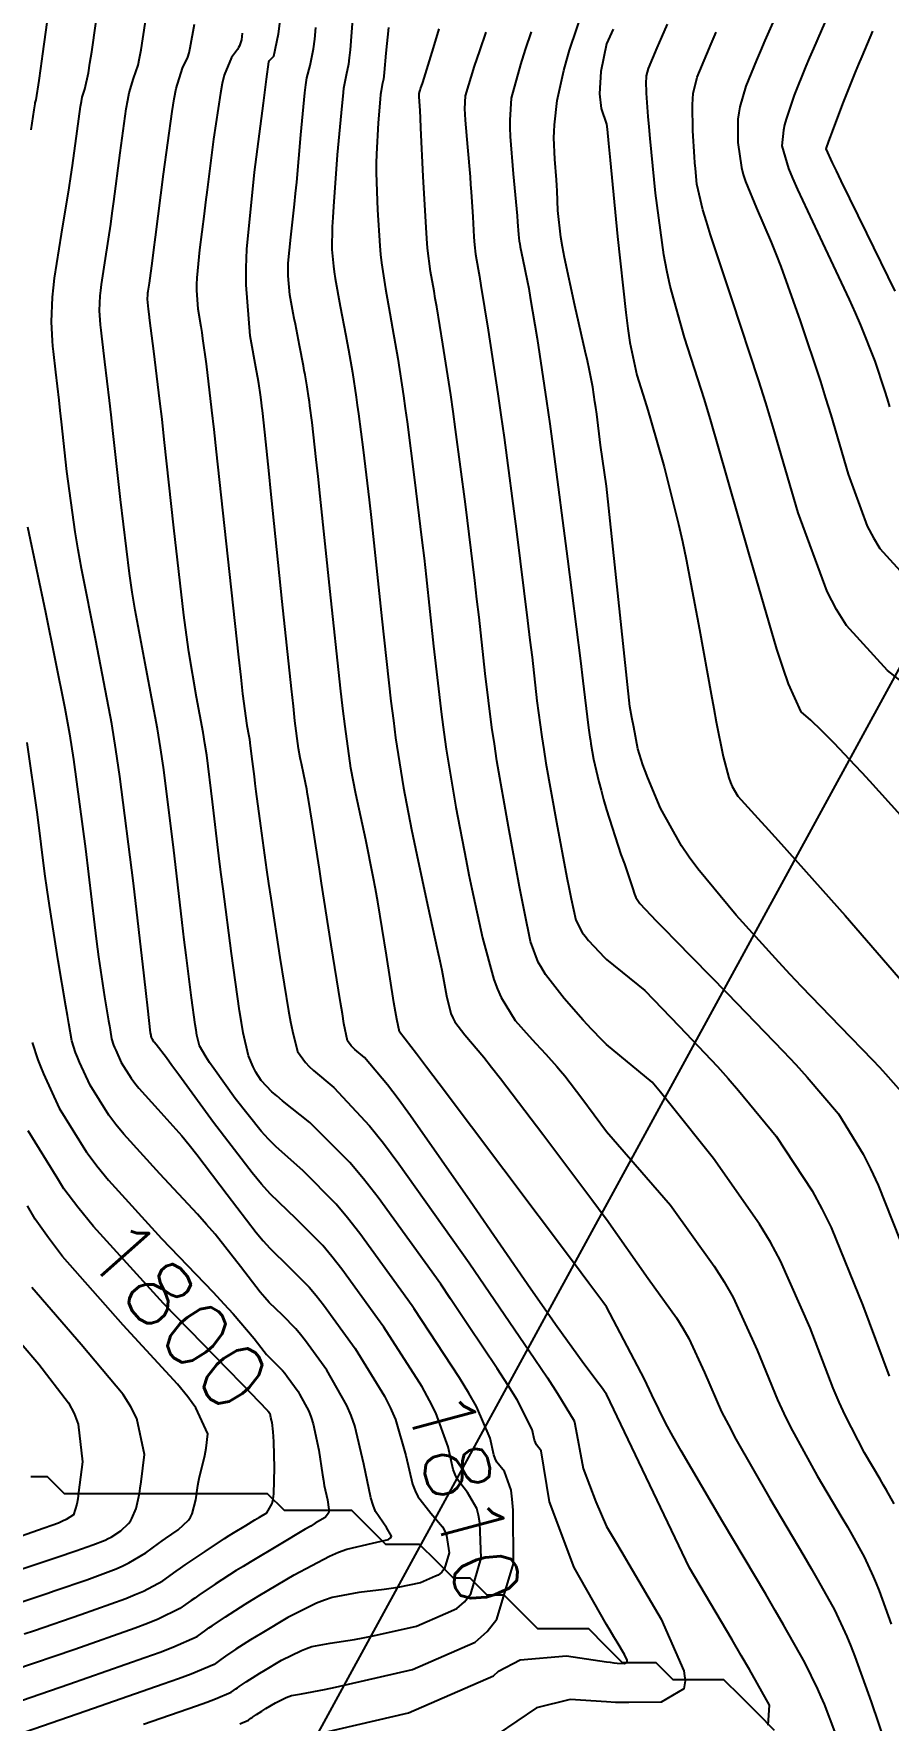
# Model space of a CAD drawing. Header units: metres. Extents: x 837117 to 838479, y 1189012 to 1191015.
# Drawn here: x 837966.1 to 838016.7, y 1189561.9 to 1189661.6 of the extents above; entities that cross this region are included whole.
import ezdxf

# ---------------------------------------------------------------- set-up
doc = ezdxf.new("R2010")
doc.units = ezdxf.units.M
doc.header["$LTSCALE"] = 0.3
for name, color, linetype in [('CORREDORVIA', 70, 'Continuous'), ('COTAS 10', 1, 'Continuous'), ('COTAS INT', 252, 'Continuous'), ('DRENAJE', 5, 'Continuous')]:
    doc.layers.add(name, color=color, linetype=linetype)
doc.styles.get("Standard").update_dxf_attribs({"font": 'simplex.shx'})

msp = doc.modelspace()

# ---------------------------------------------------------------- linework, layer by layer
at = {"layer": 'CORREDORVIA'}
msp.add_lwpolyline([(837910.676, 1191000.965), (838157.033, 1190996.193), (838237.174, 1190821.339), (838237.001, 1190602.875), (838240.031, 1190437.198), (838223.537, 1190366.272), (838212.196, 1190288.92), (838221.396, 1189997.878), (837954.545, 1189509.173), (837751.159, 1189231.384), (837593.191, 1189234.399), (837744.487, 1189686.609), (837750.277, 1189933.973), (837723.624, 1190051.525), (837726.092, 1190134.48), (837885.383, 1190229.429), (837983.184, 1190344.12), (837817.554, 1190502.187), (837798.033, 1190660.17), (837963.574, 1190795.982)], close=True, dxfattribs=at)
at = {"layer": 'COTAS 10'}
for points in [[(837978.324, 1189561.698), (837978.826, 1189561.911), (837978.973, 1189562.018), (837979.023, 1189562.052), (837979.076, 1189562.089), (837979.297, 1189562.237), (837979.618, 1189562.442), (837979.735, 1189562.513), (837979.863, 1189562.591), (837980.425, 1189562.927), (837981.051, 1189563.24), (837981.219, 1189563.304), (837981.385, 1189563.358), (837981.968, 1189563.473), (837983.322, 1189563.723), (837983.974, 1189563.863), (837984.746, 1189564.034), (837988.536, 1189564.905), (837992.233, 1189566.516), (837992.947, 1189567.153), (837993.526, 1189567.873), (837994.498, 1189571.161), (837994.474, 1189574.323), (837994.426, 1189574.964), (837994.359, 1189575.503), (837993.967, 1189576.6), (837993.525, 1189577.166), (837993.427, 1189577.37), (837993.34, 1189577.595), (837993.115, 1189578.576), (837992.314, 1189580.455), (837991.864, 1189581.246), (837991.316, 1189582.153), (837988.628, 1189586.23), (837988.511, 1189586.407), (837985.422, 1189590.684), (837984.695, 1189591.606), (837984.022, 1189592.415), (837982.053, 1189594.391), (837980.46, 1189595.797), (837980.023, 1189596.247), (837979.589, 1189596.723), (837978.04, 1189598.66), (837976.783, 1189600.42), (837976.533, 1189600.784), (837976.325, 1189601.094), (837975.929, 1189601.771), (837975.785, 1189602.405), (837975.736, 1189602.689), (837975.683, 1189603.02), (837975.457, 1189604.607), (837975.143, 1189607.125), (837975.033, 1189608.043), (837974.915, 1189609.056), (837974.406, 1189613.513), (837973.81, 1189618.22), (837973.636, 1189619.391), (837973.459, 1189620.505), (837972.787, 1189624.052), (837972.129, 1189627.516), (837971.96, 1189628.578), (837971.798, 1189629.684), (837971.262, 1189634.052), (837970.818, 1189638.137), (837970.714, 1189639.065), (837970.618, 1189639.906), (837970.339, 1189642.209), (837970.153, 1189643.726), (837970.115, 1189644.071), (837970.083, 1189644.384), (837970.02, 1189645.242), (837970.06, 1189646.104), (837970.093, 1189646.419), (837970.136, 1189646.768), (837970.371, 1189648.303), (837970.688, 1189650.328), (837970.781, 1189650.986), (837970.878, 1189651.686), (837971.249, 1189654.563), (837971.607, 1189657.152), (837971.695, 1189657.67), (837971.778, 1189658.101), (837972.039, 1189658.94), (837972.304, 1189659.745), (837972.39, 1189660.156), (837972.48, 1189660.647), (837972.852, 1189663.099)], [(837985.029, 1189662.983), (837984.836, 1189660.633), (837984.789, 1189660.176), (837984.745, 1189659.802), (837984.61, 1189659.151), (837984.457, 1189658.363), (837984.403, 1189657.903), (837984.343, 1189657.338), (837984.083, 1189654.426), (837983.852, 1189651.382), (837983.812, 1189650.735), (837983.781, 1189650.172), (837983.753, 1189648.847), (837983.853, 1189647.862), (837983.903, 1189647.514), (837983.963, 1189647.134), (837984.26, 1189645.491), (837984.59, 1189643.759), (837984.67, 1189643.324), (837984.746, 1189642.907), (837984.978, 1189641.561), (837985.199, 1189640.118), (837985.266, 1189639.641), (837985.337, 1189639.13), (837985.615, 1189637.002), (837985.966, 1189634.041), (837986.081, 1189633.004), (837986.205, 1189631.872), (837986.719, 1189627.002), (837987.258, 1189622.136), (837987.398, 1189621.007), (837987.534, 1189619.972), (837987.991, 1189617.025), (837988.472, 1189614.548), (837988.623, 1189613.809), (837988.783, 1189613.049), (837989.424, 1189610.112), (837990.015, 1189607.41), (837990.143, 1189606.798), (837990.255, 1189606.243), (837990.531, 1189604.73), (837990.803, 1189603.687), (837990.914, 1189603.429), (837991.039, 1189603.185), (837991.618, 1189602.415), (837992.74, 1189601.101), (837993.207, 1189600.513), (837993.742, 1189599.829), (837996.242, 1189596.549), (837999.141, 1189592.677), (837999.928, 1189591.619), (838000, 1189591.522), (838002.455, 1189588.018), (838004.137, 1189585.684), (838004.518, 1189585.074), (838004.861, 1189584.478), (838005.795, 1189582.455), (838006.809, 1189580.143), (838007.204, 1189579.365), (838007.648, 1189578.527), (838009.662, 1189575.004), (838011.67, 1189571.616), (838012.109, 1189570.864), (838012.498, 1189570.192), (838013.483, 1189568.437), (838014.214, 1189566.854), (838014.442, 1189566.291), (838014.683, 1189565.674), (838015.646, 1189562.996), (838016.526, 1189560.43)], [(838017.415, 1189599.073), (838016.516, 1189600.101), (838016.152, 1189600.492), (838015.738, 1189600.929), (838013.829, 1189602.894), (838011.523, 1189605.284), (838010.86, 1189605.989), (838010.185, 1189606.714), (838007.659, 1189609.489), (838005.395, 1189612.224), (838004.886, 1189612.923), (838004.428, 1189613.598), (838003.198, 1189615.823), (838002.447, 1189617.615), (838002.291, 1189618.016), (838002.157, 1189618.375), (838001.858, 1189619.327), (838001.608, 1189620.605), (838001.504, 1189621.17), (838001.385, 1189621.827), (838000, 1189634.852), (837999.655, 1189637.278), (837999.42, 1189639.1), (837999.368, 1189639.496), (837999.32, 1189639.843), (837999.194, 1189640.704), (837998.974, 1189641.781), (837998.868, 1189642.265), (837998.742, 1189642.829), (837998.121, 1189645.538), (837997.513, 1189648.363), (837997.395, 1189649.001), (837997.298, 1189649.577), (837997.13, 1189651.136), (837997.085, 1189652.301), (837997.066, 1189652.629), (837997.044, 1189652.959), (837996.942, 1189654.17), (837996.89, 1189655.449), (837996.901, 1189655.822), (837996.921, 1189656.202), (837997.084, 1189657.645), (837997.472, 1189659.414), (837997.634, 1189660), (837997.82, 1189660.629), (837998.69, 1189663.247)], [(838013.142, 1189662.805), (838012.236, 1189660.727), (838012.01, 1189660.194), (838011.794, 1189659.678), (838011.106, 1189657.969), (838010.618, 1189656.542), (838010.529, 1189656.204), (838010.46, 1189655.892), (838010.376, 1189654.971), (838010.77, 1189653.631), (838011.002, 1189653.054), (838011.288, 1189652.388), (838012.764, 1189649.238), (838014.348, 1189645.893), (838014.702, 1189645.104), (838015.02, 1189644.375), (838015.86, 1189642.236), (838016.436, 1189640.497), (838016.587, 1189640.021), (838016.734, 1189639.546)], [(837965.561, 1189567.002), (837966.179, 1189567.212), (837968.918, 1189568.145), (837971.571, 1189569.104), (837972.133, 1189569.329), (837972.622, 1189569.538), (837973.765, 1189570.147), (837974.549, 1189570.715), (837974.81, 1189570.897), (837975.091, 1189571.091), (837976.264, 1189571.881), (837977.423, 1189572.641), (837977.695, 1189572.816), (837977.944, 1189572.975), (837978.668, 1189573.421), (837979.215, 1189573.743), (837979.354, 1189573.825), (837979.487, 1189573.903), (837979.925, 1189574.159), (837980.238, 1189574.71), (837980.294, 1189574.975), (837980.336, 1189575.288), (837980.377, 1189576.826), (837980.326, 1189578.365), (837980.311, 1189578.678), (837980.295, 1189578.944), (837980.236, 1189579.497), (837980.183, 1189579.702), (837980.173, 1189579.748), (837980.163, 1189579.789), (837980.142, 1189579.899), (837980.126, 1189579.972), (837980.121, 1189579.991), (837980.114, 1189580.008), (837980.084, 1189580.063), (837980.054, 1189580.106), (837980.046, 1189580.115), (837980.04, 1189580.123), (837980.02, 1189580.142), (837980.001, 1189580.161), (837979.995, 1189580.168), (837979.988, 1189580.176), (837979.96, 1189580.213), (837978.997, 1189581.21), (837978.401, 1189581.823), (837977.662, 1189582.582), (837973.802, 1189586.543), (837969.659, 1189591.098), (837968.742, 1189592.232), (837967.924, 1189593.31), (837967.559, 1189593.901), (837965.799, 1189596.745)]]:
    msp.add_lwpolyline(points, dxfattribs=at)
at = {"layer": 'COTAS INT'}
for points in [[(837966.007, 1189688.544), (837967.918, 1189683.247), (837968.266, 1189682.108), (837968.535, 1189681.112), (837968.851, 1189678.698), (837968.667, 1189677.15), (837968.621, 1189676.699), (837968.576, 1189676.239), (837968.433, 1189674.498), (837968.176, 1189671.94), (837968.061, 1189670.964), (837967.927, 1189669.873), (837967.281, 1189664.967), (837966.654, 1189660.407), (837966.532, 1189659.534), (837966.432, 1189658.829), (837966.255, 1189657.69), (837966.219, 1189657.574), (837966.208, 1189657.515), (837966.196, 1189657.443), (837966.146, 1189657.086), (837965.964, 1189655.919)], [(837972.632, 1189561.668), (837975.755, 1189562.752), (837976.371, 1189562.974), (837976.879, 1189563.162), (837977.814, 1189563.558), (837978.089, 1189563.757), (837978.18, 1189563.821), (837978.279, 1189563.889), (837978.69, 1189564.166), (837979.29, 1189564.547), (837979.506, 1189564.68), (837979.745, 1189564.825), (837980.792, 1189565.449), (837981.957, 1189566.033), (837982.27, 1189566.152), (837982.58, 1189566.254), (837983.665, 1189566.467), (837985.093, 1189566.677), (837985.618, 1189566.776), (837986.2, 1189566.893), (837988.77, 1189567.465), (837990.486, 1189568.213), (837991.145, 1189568.5), (837991.603, 1189568.909), (837991.975, 1189569.371), (837992.599, 1189571.482), (837992.512, 1189573.574), (837992.435, 1189574.024), (837992.336, 1189574.418), (837991.788, 1189575.373), (837991.187, 1189576.143), (837991.054, 1189576.421), (837990.936, 1189576.726), (837990.629, 1189578.062), (837989.917, 1189580.07), (837989.543, 1189580.8), (837989.092, 1189581.605), (837986.826, 1189585.138), (837986.456, 1189585.651), (837984.349, 1189588.568), (837983.765, 1189589.308), (837983.226, 1189589.957), (837981.647, 1189591.541), (837980.115, 1189593.018), (837979.605, 1189593.599), (837979.057, 1189594.254), (837976.772, 1189597.24), (837974.712, 1189600.06), (837974.308, 1189600.61), (837973.975, 1189601.06), (837973.372, 1189601.85), (837973.257, 1189601.977), (837973.231, 1189602.009), (837973.208, 1189602.039), (837973.149, 1189602.135), (837973.115, 1189602.209), (837973.108, 1189602.226), (837973.102, 1189602.24), (837973.09, 1189602.278), (837973.08, 1189602.333), (837973.076, 1189602.359), (837973.071, 1189602.389), (837973.046, 1189602.534), (837972.873, 1189603.997), (837972.775, 1189604.857), (837972.655, 1189605.914), (837972.038, 1189611.379), (837971.235, 1189617.686), (837970.997, 1189619.275), (837970.752, 1189620.796), (837969.812, 1189625.723), (837968.95, 1189629.983), (837968.755, 1189631.084), (837968.579, 1189632.151), (837968.098, 1189635.723), (837967.779, 1189638.66), (837967.704, 1189639.328), (837967.635, 1189639.932), (837967.435, 1189641.588), (837967.296, 1189642.802), (837967.266, 1189643.128), (837967.24, 1189643.449), (837967.176, 1189644.572), (837967.243, 1189646.031), (837967.299, 1189646.564), (837967.371, 1189647.154), (837967.77, 1189649.751), (837968.22, 1189652.486), (837968.325, 1189653.162), (837968.421, 1189653.803), (837968.698, 1189655.825), (837968.901, 1189657.298), (837968.951, 1189657.592), (837968.999, 1189657.838), (837969.147, 1189658.315), (837969.368, 1189659.287), (837969.461, 1189659.845), (837969.567, 1189660.527), (837970.066, 1189664.033)], [(838010.535, 1189663.872), (838009.361, 1189661.203), (838009.098, 1189660.592), (838008.861, 1189660.037), (838008.229, 1189658.495), (838007.878, 1189657.267), (838007.818, 1189656.909), (838007.775, 1189656.544), (838007.756, 1189655.16), (838007.98, 1189653.693), (838008.09, 1189653.274), (838008.222, 1189652.851), (838008.87, 1189651.279), (838009.744, 1189649.28), (838010.017, 1189648.588), (838010.305, 1189647.835), (838011.456, 1189644.614), (838012.645, 1189641.027), (838012.956, 1189640.042), (838013.259, 1189639.062), (838014.286, 1189635.556), (838015.413, 1189632.495), (838015.779, 1189631.796), (838016.168, 1189631.162), (838017.766, 1189629.407)], [(837983.292, 1189561.174), (837988.302, 1189562.345), (837993.322, 1189564.533), (837993.617, 1189564.796), (837994.895, 1189565.473), (837997.626, 1189565.701), (838000, 1189565.358), (838000.212, 1189565.331), (838000.437, 1189565.305), (838000.63, 1189565.285), (838001.07, 1189565.257), (838001.214, 1189565.341), (838001.221, 1189565.392), (838001.213, 1189565.455), (838001.069, 1189565.781), (838000.632, 1189566.516), (838000.439, 1189566.836), (838000.216, 1189567.207), (838000, 1189567.566), (837998.081, 1189570.936), (837996.64, 1189574.805), (837996.137, 1189577.837), (837995.862, 1189578.189), (837995.8, 1189578.32), (837995.744, 1189578.463), (837995.6, 1189579.09), (837994.711, 1189580.84), (837994.186, 1189581.691), (837993.539, 1189582.702), (837991.848, 1189585.22), (837990.782, 1189586.805), (837990.197, 1189587.675), (837986.496, 1189592.799), (837985.624, 1189593.904), (837984.818, 1189594.873), (837982.46, 1189597.241), (837980.846, 1189598.52), (837980.509, 1189598.803), (837980.221, 1189599.056), (837979.577, 1189599.711), (837979.262, 1189600.213), (837979.18, 1189600.369), (837979.1, 1189600.533), (837978.833, 1189601.184), (837978.525, 1189602.535), (837978.42, 1189603.14), (837978.307, 1189603.845), (837977.826, 1189607.226), (837977.329, 1189611.054), (837977.205, 1189612.041), (837977.088, 1189612.997), (837976.713, 1189616.188), (837976.363, 1189618.954), (837976.261, 1189619.642), (837976.156, 1189620.297), (837975.761, 1189622.381), (837975.307, 1189625.049), (837975.166, 1189626.071), (837975.017, 1189627.217), (837974.425, 1189632.381), (837973.856, 1189637.613), (837973.723, 1189638.802), (837973.6, 1189639.879), (837973.243, 1189642.829), (837973.009, 1189644.65), (837972.964, 1189645.014), (837972.927, 1189645.318), (837972.864, 1189645.912), (837972.876, 1189646.177), (837972.887, 1189646.275), (837972.9, 1189646.382), (837972.972, 1189646.855), (837973.155, 1189648.171), (837973.238, 1189648.811), (837973.335, 1189649.569), (837973.8, 1189653.302), (837974.312, 1189657.006), (837974.438, 1189657.747), (837974.558, 1189658.364), (837974.931, 1189659.565), (837975.24, 1189660.203), (837975.318, 1189660.467), (837975.393, 1189660.767), (837975.638, 1189662.164)], [(837978.467, 1189661.626), (837978.423, 1189661.23), (837978.306, 1189660.887), (837978.247, 1189660.778), (837978.176, 1189660.662), (837977.823, 1189660.19), (837977.4, 1189659.136), (837977.284, 1189658.654), (837977.169, 1189658.088), (837976.761, 1189655.357), (837976.389, 1189652.365), (837976.298, 1189651.636), (837976.211, 1189650.95), (837975.939, 1189648.828), (837975.779, 1189647.17), (837975.762, 1189646.776), (837975.758, 1189646.411), (837975.843, 1189645.326), (837976.016, 1189644.282), (837976.068, 1189643.942), (837976.121, 1189643.58), (837976.325, 1189642.088), (837976.648, 1189639.349), (837976.777, 1189638.2), (837976.922, 1189636.881), (837977.588, 1189630.71), (837978.237, 1189624.75), (837978.371, 1189623.565), (837978.486, 1189622.582), (837978.736, 1189620.71), (837978.854, 1189620.089), (837978.885, 1189619.893), (837978.915, 1189619.688), (837979.02, 1189618.863), (837979.16, 1189617.695), (837979.214, 1189617.273), (837979.273, 1189616.809), (837979.54, 1189614.777), (837979.902, 1189612.177), (837980.022, 1189611.355), (837980.151, 1189610.488), (837980.685, 1189606.988), (837981.205, 1189603.832), (837981.324, 1189603.182), (837981.433, 1189602.629), (837981.734, 1189601.441), (837982.204, 1189600.777), (837982.419, 1189600.555), (837982.67, 1189600.315), (837983.881, 1189599.311), (837985.991, 1189597.043), (837986.808, 1189596.008), (837987.725, 1189594.795), (837991.882, 1189588.944), (837995.763, 1189583.25), (837996.507, 1189582.137), (837997.108, 1189581.225), (837998.086, 1189579.604), (837998.126, 1189579.433), (837998.612, 1189576.778), (837999.37, 1189574.805), (838000, 1189573.353), (838000.523, 1189572.475), (838000.899, 1189571.839), (838001.322, 1189571.122), (838003.23, 1189567.872), (838004.575, 1189564.828), (838004.642, 1189564.242), (838004.577, 1189563.767), (838003.238, 1189562.979), (838001.328, 1189562.948), (838000.903, 1189562.95), (838000.523, 1189562.957), (838000, 1189562.991), (837997.853, 1189563.121), (837995.856, 1189562.632), (837993.536, 1189561.066)], [(838009.565, 1189561.615), (838009.639, 1189562.789), (838008.452, 1189564.9), (838007.971, 1189565.728), (838007.425, 1189566.662), (838004.905, 1189570.912), (838000, 1189581.186), (837999.927, 1189581.284), (837999.755, 1189581.515), (837999.559, 1189581.776), (837998.661, 1189582.971), (837996.991, 1189585.294), (837996.31, 1189586.266), (837995.533, 1189587.379), (837991.934, 1189592.588), (837988.409, 1189597.625), (837987.679, 1189598.631), (837987.055, 1189599.468), (837985.688, 1189601.085), (837985.126, 1189601.551), (837985.009, 1189601.662), (837984.91, 1189601.765), (837984.692, 1189602.073), (837984.478, 1189603.097), (837984.382, 1189603.652), (837984.269, 1189604.324), (837983.725, 1189607.731), (837983.157, 1189611.383), (837983.028, 1189612.209), (837982.912, 1189612.956), (837982.598, 1189614.986), (837982.381, 1189616.334), (837982.327, 1189616.651), (837982.274, 1189616.943), (837982.104, 1189617.792), (837981.961, 1189618.448), (837981.926, 1189618.618), (837981.892, 1189618.782), (837981.784, 1189619.336), (837981.58, 1189620.987), (837981.485, 1189621.844), (837981.373, 1189622.875), (837980.831, 1189628.042), (837980.276, 1189633.407), (837980.155, 1189634.563), (837980.05, 1189635.576), (837979.791, 1189638.042), (837979.654, 1189639.314), (837979.626, 1189639.575), (837979.602, 1189639.795), (837979.549, 1189640.256), (837979.438, 1189640.912), (837979.377, 1189641.254), (837979.303, 1189641.666), (837978.928, 1189643.734), (837978.688, 1189646.753), (837978.698, 1189647.765), (837978.743, 1189648.852), (837979.182, 1189653.416), (837979.713, 1189657.494), (837979.815, 1189658.277), (837979.897, 1189658.908), (837980.028, 1189659.935), (837980.078, 1189660.013), (837980.108, 1189660.046), (837980.146, 1189660.084), (837980.339, 1189660.264), (837980.616, 1189661.591), (837980.705, 1189662.353)], [(838013.499, 1189561.232), (838012.886, 1189562.851), (838012.698, 1189563.294), (838012.501, 1189563.735), (838011.722, 1189565.312), (838010.471, 1189567.541), (838009.977, 1189568.395), (838009.418, 1189569.35), (838006.868, 1189573.653), (838004.419, 1189577.824), (838003.924, 1189578.696), (838003.509, 1189579.446), (838002.671, 1189581.132), (838002.241, 1189582.064), (838000, 1189586.344), (837999.779, 1189586.642), (837998.963, 1189587.735), (837998.049, 1189588.956), (837993.936, 1189594.433), (837990.101, 1189599.525), (837989.363, 1189600.503), (837988.764, 1189601.295), (837987.77, 1189602.596), (837987.6, 1189603.339), (837987.522, 1189603.779), (837987.43, 1189604.32), (837986.986, 1189607.121), (837986.474, 1189610.276), (837986.34, 1189611.04), (837986.209, 1189611.757), (837985.764, 1189613.952), (837985.372, 1189615.748), (837985.275, 1189616.214), (837985.182, 1189616.665), (837984.888, 1189618.18), (837984.54, 1189620.647), (837984.413, 1189621.699), (837984.274, 1189622.91), (837983.662, 1189628.614), (837983.075, 1189634.252), (837982.951, 1189635.421), (837982.843, 1189636.42), (837982.596, 1189638.614), (837982.468, 1189639.598), (837982.435, 1189639.834), (837982.404, 1189640.055), (837982.302, 1189640.722), (837982.176, 1189641.439), (837982.129, 1189641.691), (837982.078, 1189641.966), (837981.85, 1189643.156), (837981.604, 1189644.431), (837981.542, 1189644.761), (837981.481, 1189645.08), (837981.283, 1189646.151), (837981.179, 1189647.286), (837981.178, 1189647.647), (837981.188, 1189648.028), (837981.328, 1189649.573), (837981.552, 1189651.517), (837981.617, 1189652.151), (837981.682, 1189652.826), (837981.926, 1189655.609), (837982.163, 1189658.094), (837982.223, 1189658.582), (837982.282, 1189658.983), (837982.474, 1189659.708), (837982.68, 1189660.697), (837982.747, 1189661.264), (837982.818, 1189661.959)], [(837987.105, 1189661.965), (837986.946, 1189660.436), (837986.854, 1189659.307), (837986.831, 1189659.087), (837986.81, 1189658.908), (837986.745, 1189658.595), (837986.672, 1189658.216), (837986.646, 1189657.995), (837986.617, 1189657.724), (837986.492, 1189656.324), (837986.399, 1189654.483), (837986.391, 1189653.934), (837986.39, 1189653.367), (837986.451, 1189651.177), (837986.59, 1189649.061), (837986.639, 1189648.542), (837986.693, 1189648.051), (837986.925, 1189646.518), (837987.196, 1189645.068), (837987.275, 1189644.629), (837987.354, 1189644.175), (837987.655, 1189642.4), (837987.994, 1189640.182), (837988.098, 1189639.448), (837988.206, 1189638.662), (837988.635, 1189635.391), (837989.088, 1189631.661), (837989.212, 1189630.586), (837989.335, 1189629.493), (837989.775, 1189625.391), (837990.243, 1189621.362), (837990.384, 1189620.315), (837990.529, 1189619.298), (837991.094, 1189615.87), (837991.698, 1189612.717), (837991.867, 1189611.874), (837992.038, 1189611.042), (837992.663, 1189608.145), (837993.345, 1189605.683), (837993.552, 1189605.126), (837993.766, 1189604.624), (837994.603, 1189603.258), (837995.421, 1189602.338), (837995.623, 1189602.117), (837995.814, 1189601.91), (837996.415, 1189601.281), (837997.066, 1189600.554), (837997.288, 1189600.285), (837997.528, 1189599.987), (837998.547, 1189598.666), (838000, 1189596.712), (838003.779, 1189592.34), (838006.368, 1189588.749), (838006.953, 1189587.809), (838007.482, 1189586.892), (838008.918, 1189583.779), (838010.109, 1189580.84), (838010.483, 1189580.033), (838010.876, 1189579.23), (838012.456, 1189576.354), (838013.921, 1189573.882), (838014.242, 1189573.333), (838014.526, 1189572.843), (838015.244, 1189571.562), (838015.777, 1189570.407), (838015.944, 1189569.996), (838016.12, 1189569.546), (838016.823, 1189567.592)], [(838017.006, 1189574.687), (838016.553, 1189575.494), (838016.374, 1189575.802), (838016.173, 1189576.148), (838015.25, 1189577.704), (838014.105, 1189579.933), (838013.763, 1189580.702), (838013.41, 1189581.537), (838012.042, 1189585.103), (838010.292, 1189589.067), (838009.697, 1189590.154), (838009.054, 1189591.236), (838006.335, 1189595.103), (838003.745, 1189598.341), (838003.184, 1189599.027), (838002.691, 1189599.621), (838000, 1189601.848), (837999.752, 1189602.097), (837999.115, 1189602.756), (837998.882, 1189603.009), (837998.625, 1189603.293), (837997.491, 1189604.571), (837996.4, 1189605.986), (837996.169, 1189606.357), (837995.969, 1189606.718), (837995.506, 1189607.943), (837995.146, 1189609.689), (837995.012, 1189610.379), (837994.862, 1189611.158), (837994.197, 1189614.714), (837993.523, 1189618.623), (837993.369, 1189619.623), (837993.227, 1189620.589), (837992.832, 1189623.779), (837992.465, 1189627.113), (837992.342, 1189628.169), (837992.21, 1189629.282), (837991.654, 1189633.779), (837991.075, 1189638.194), (837990.929, 1189639.255), (837990.789, 1189640.245), (837990.331, 1189643.239), (837989.963, 1189645.442), (837989.879, 1189645.935), (837989.802, 1189646.376), (837989.59, 1189647.545), (837989.426, 1189648.914), (837989.38, 1189649.481), (837989.334, 1189650.13), (837989.166, 1189653.153), (837989.027, 1189656.038), (837988.999, 1189656.599), (837988.976, 1189657.058), (837988.933, 1189657.858), (837988.924, 1189657.969), (837988.923, 1189657.993), (837988.922, 1189658.015), (837988.924, 1189658.069), (837988.961, 1189658.191), (837988.983, 1189658.255), (837989.009, 1189658.332), (837989.145, 1189658.718), (837989.768, 1189660.767), (837990.101, 1189661.892)], [(837992.865, 1189661.689), (837992.487, 1189660.587), (837992.179, 1189659.672), (837991.644, 1189657.928), (837991.614, 1189657.145), (837991.624, 1189656.836), (837991.642, 1189656.488), (837991.773, 1189654.897), (837991.932, 1189653.136), (837991.968, 1189652.681), (837992, 1189652.239), (837992.089, 1189650.761), (837992.155, 1189649.581), (837992.173, 1189649.328), (837992.191, 1189649.107), (837992.255, 1189648.573), (837992.409, 1189647.685), (837992.483, 1189647.241), (837992.572, 1189646.71), (837993.008, 1189644.078), (837993.584, 1189640.309), (837993.76, 1189639.061), (837993.945, 1189637.726), (837994.673, 1189632.168), (837995.332, 1189626.902), (837995.473, 1189625.751), (837995.596, 1189624.734), (837995.889, 1189622.168), (837996.171, 1189620.035), (837996.287, 1189619.291), (837996.42, 1189618.48), (837997.035, 1189614.997), (837997.653, 1189611.724), (837997.786, 1189611.045), (837997.904, 1189610.465), (837998.194, 1189609.194), (837998.566, 1189608.475), (837998.735, 1189608.243), (837998.932, 1189607.998), (837999.884, 1189606.992), (838000, 1189606.874), (838002.273, 1189605.044), (838004.305, 1189602.94), (838006.564, 1189600.54), (838007.185, 1189599.841), (838007.805, 1189599.128), (838010.028, 1189596.426), (838012.162, 1189593.19), (838012.725, 1189592.139), (838013.276, 1189591.022), (838015.166, 1189586.426), (838016.71, 1189582.234)], [(837995.54, 1189661.714), (837995.194, 1189660.669), (837994.907, 1189659.773), (837994.364, 1189657.786), (837994.286, 1189656.486), (837994.292, 1189656.023), (837994.311, 1189655.516), (837994.477, 1189653.311), (837994.676, 1189651.244), (837994.714, 1189650.823), (837994.745, 1189650.468), (837994.799, 1189649.734), (837994.844, 1189649.322), (837994.869, 1189649.169), (837994.901, 1189649.001), (837995.062, 1189648.253), (837995.312, 1189647.015), (837995.399, 1189646.538), (837995.494, 1189646.002), (837995.905, 1189643.58), (837996.46, 1189639.877), (837996.647, 1189638.534), (837996.848, 1189637.053), (837997.692, 1189630.556), (837998.454, 1189624.523), (837998.603, 1189623.334), (837998.726, 1189622.354), (837998.945, 1189620.556), (837999.018, 1189620.009), (837999.048, 1189619.818), (837999.082, 1189619.61), (837999.24, 1189618.717), (837999.548, 1189617.37), (837999.676, 1189616.876), (837999.824, 1189616.33), (838000, 1189615.715), (838000.847, 1189613.074), (838001.056, 1189612.522), (838001.228, 1189612.057), (838001.539, 1189611.103), (838001.648, 1189610.728), (838001.693, 1189610.627), (838001.744, 1189610.528), (838001.979, 1189610.18), (838002.938, 1189609.16), (838003.445, 1189608.637), (838004.057, 1189608.009), (838007.137, 1189604.873), (838010.437, 1189601.459), (838011.186, 1189600.656), (838011.865, 1189599.914), (838013.721, 1189597.75), (838015.186, 1189595.374), (838015.618, 1189594.5), (838016.06, 1189593.531), (838017.75, 1189589.25)], [(838000.39, 1189661.859), (838000, 1189660.994), (837999.656, 1189659.366), (837999.58, 1189658.038), (837999.693, 1189657.166), (838000, 1189656.252), (838000.032, 1189655.948), (838000.117, 1189655.097), (838000.214, 1189654.126), (838000.654, 1189649.607), (838001.14, 1189645.12), (838001.265, 1189644.168), (838001.387, 1189643.343), (838001.793, 1189641.413), (838002.271, 1189639.909), (838002.437, 1189639.352), (838002.619, 1189638.734), (838003.401, 1189635.993), (838004.259, 1189632.61), (838004.488, 1189631.586), (838004.714, 1189630.525), (838005.504, 1189626.379), (838006.186, 1189622.557), (838006.344, 1189621.7), (838006.49, 1189620.929), (838006.908, 1189618.875), (838007.243, 1189617.611), (838007.337, 1189617.34), (838007.43, 1189617.102), (838007.772, 1189616.529), (838008.952, 1189615.235), (838009.575, 1189614.543), (838010.325, 1189613.706), (838014.105, 1189609.48), (838017.891, 1189605.101)], [(838017.408, 1189615.373), (838015.566, 1189617.415), (838015.123, 1189617.899), (838014.709, 1189618.346), (838013.453, 1189619.667), (838012.506, 1189620.611), (838012.286, 1189620.821), (838012.084, 1189621.009), (838011.508, 1189621.503), (838010.753, 1189623.167), (838010.439, 1189624.093), (838010.078, 1189625.22), (838008.395, 1189630.974), (838006.61, 1189637.217), (838006.186, 1189638.653), (838005.791, 1189639.963), (838004.616, 1189643.639), (838003.757, 1189646.681), (838003.561, 1189647.592), (838003.383, 1189648.532), (838002.895, 1189652.172), (838002.588, 1189655.41), (838002.525, 1189656.097), (838002.472, 1189656.692), (838002.361, 1189658.081), (838002.348, 1189658.789), (838002.358, 1189658.955), (838002.373, 1189659.107), (838002.474, 1189659.548), (838002.994, 1189660.753), (838003.274, 1189661.388), (838003.611, 1189662.154)], [(838018.784, 1189622.252), (838016.614, 1189623.946), (838014.192, 1189626.606), (838013.603, 1189627.567), (838013.049, 1189628.626), (838011.341, 1189633.265), (838009.843, 1189638.406), (838009.421, 1189639.782), (838008.997, 1189641.138), (838007.439, 1189645.865), (838006.157, 1189649.706), (838005.906, 1189650.504), (838005.7, 1189651.187), (838005.333, 1189652.693), (838005.254, 1189653.635), (838005.229, 1189653.963), (838005.204, 1189654.32), (838005.106, 1189655.849), (838005.079, 1189657.381), (838005.1, 1189657.739), (838005.133, 1189658.069), (838005.352, 1189659.021), (838005.928, 1189660.395), (838006.186, 1189660.99), (838006.486, 1189661.678)], [(838017.061, 1189646.379), (838015.386, 1189649.8), (838013.884, 1189652.889), (838013.596, 1189653.485), (838013.365, 1189653.969), (838012.996, 1189654.783), (838013.144, 1189655.24), (838013.239, 1189655.5), (838013.358, 1189655.817), (838013.983, 1189657.443), (838014.728, 1189659.32), (838014.922, 1189659.795), (838015.111, 1189660.252), (838015.75, 1189661.739)], [(837965.772, 1189632.45), (837966.837, 1189627.393), (837967.974, 1189621.726), (837968.241, 1189620.201), (837968.487, 1189618.694), (837969.202, 1189613.41), (837969.726, 1189608.927), (837969.851, 1189607.927), (837969.967, 1189607.03), (837970.314, 1189604.659), (837970.556, 1189603.249), (837970.606, 1189602.958), (837970.649, 1189602.71), (837970.742, 1189602.175), (837970.857, 1189601.808), (837970.914, 1189601.666), (837970.981, 1189601.507), (837971.311, 1189600.788), (837971.887, 1189599.857), (837972.109, 1189599.565), (837972.357, 1189599.257), (837973.48, 1189598.023), (837974.897, 1189596.44), (837975.331, 1189595.913), (837975.783, 1189595.347), (837977.569, 1189592.984), (837979.29, 1189590.734), (837979.702, 1189590.241), (837980.086, 1189589.804), (837981.24, 1189588.692), (837982.429, 1189587.498), (837982.835, 1189587.01), (837983.275, 1189586.452), (837985.14, 1189583.869), (837986.868, 1189581.056), (837987.221, 1189580.354), (837987.284, 1189580.215), (837987.52, 1189579.686), (837988.143, 1189577.548), (837988.532, 1189575.858), (837988.682, 1189575.471), (837988.85, 1189575.12), (837989.61, 1189574.145), (837990.313, 1189573.333), (837990.445, 1189573.084), (837990.549, 1189572.825), (837990.7, 1189571.804), (837990.423, 1189570.869), (837990.259, 1189570.664), (837990.056, 1189570.483), (837989.899, 1189570.415), (837989.004, 1189570.025), (837987.654, 1189569.753), (837987.263, 1189569.689), (837986.864, 1189569.631), (837985.362, 1189569.461), (837983.774, 1189569.149), (837983.321, 1189569.001), (837982.863, 1189568.826), (837981.158, 1189567.972), (837979.627, 1189567.059), (837979.278, 1189566.846), (837978.961, 1189566.652), (837978.084, 1189566.095), (837977.482, 1189565.69), (837977.338, 1189565.59), (837977.204, 1189565.497), (837976.802, 1189565.205), (837975.434, 1189564.626), (837974.691, 1189564.351), (837973.79, 1189564.026), (837969.221, 1189562.44), (837964.598, 1189560.852)], [(837963.73, 1189562.503), (837968.203, 1189564.029), (837972.711, 1189565.603), (837973.609, 1189565.932), (837974.356, 1189566.215), (837975.79, 1189566.852), (837976.319, 1189567.236), (837976.495, 1189567.359), (837976.685, 1189567.49), (837977.477, 1189568.024), (837978.632, 1189568.757), (837979.049, 1189569.013), (837979.509, 1189569.292), (837981.525, 1189570.495), (837983.632, 1189571.607), (837984.151, 1189571.83), (837984.64, 1189572.015), (837986.173, 1189572.376), (837987.116, 1189572.59), (837987.235, 1189572.683), (837987.292, 1189572.79), (837986.983, 1189573.298), (837986.346, 1189574.238), (837986.196, 1189574.617), (837986.058, 1189575.048), (837985.658, 1189577.034), (837985.122, 1189579.301), (837984.9, 1189579.909), (837984.645, 1189580.508), (837983.455, 1189582.601), (837982.201, 1189584.337), (837981.906, 1189584.711), (837981.633, 1189585.04), (837980.834, 1189585.842), (837980.058, 1189586.589), (837979.8, 1189586.883), (837979.523, 1189587.215), (837978.366, 1189588.727), (837976.855, 1189590.635), (837976.354, 1189591.216), (837975.818, 1189591.821), (837973.587, 1189594.197), (837971.458, 1189596.538), (837970.986, 1189597.12), (837970.566, 1189597.675), (837969.474, 1189599.44), (837968.847, 1189600.805), (837968.72, 1189601.107), (837968.613, 1189601.376), (837968.394, 1189602.072), (837968.217, 1189603.087), (837968.136, 1189603.557), (837968.041, 1189604.109), (837967.582, 1189606.784), (837967.061, 1189610.063), (837966.927, 1189610.997), (837966.797, 1189611.941), (837966.367, 1189615.44), (837965.738, 1189619.702)], [(837966.047, 1189601.969), (837966.368, 1189600.944), (837966.525, 1189600.548), (837966.713, 1189600.103), (837967.636, 1189598.093), (837969.245, 1189595.492), (837969.287, 1189595.438), (837969.864, 1189594.676), (837970.559, 1189593.818), (837973.695, 1189590.37), (837976.74, 1189587.202), (837977.377, 1189586.52), (837977.926, 1189585.922), (837979.163, 1189584.47), (837979.756, 1189583.695), (837979.897, 1189583.526), (837980.03, 1189583.375), (837980.427, 1189582.992), (837980.836, 1189582.581), (837980.976, 1189582.413), (837981.127, 1189582.221), (837981.77, 1189581.332), (837981.85, 1189581.184), (837982.392, 1189580.168), (837982.531, 1189579.802), (837982.655, 1189579.418), (837982.982, 1189577.877), (837983.203, 1189576.412), (837983.26, 1189576.077), (837983.315, 1189575.771), (837983.499, 1189574.922), (837983.584, 1189574.368), (837983.576, 1189574.248), (837983.556, 1189574.143), (837983.369, 1189573.888), (837982.784, 1189573.544), (837982.512, 1189573.384), (837982.192, 1189573.195), (837980.64, 1189572.279), (837978.928, 1189571.253), (837978.508, 1189570.995), (837978.111, 1189570.748), (837976.871, 1189569.952), (837975.888, 1189569.29), (837975.653, 1189569.128), (837975.434, 1189568.975), (837974.777, 1189568.499), (837973.489, 1189567.876), (837972.871, 1189567.631), (837972.141, 1189567.353), (837968.561, 1189566.087), (837964.954, 1189564.857)], [(837964.833, 1189568.701), (837966.44, 1189569.241), (837966.915, 1189569.401), (837967.403, 1189569.566), (837969.276, 1189570.203), (837971.001, 1189570.854), (837971.396, 1189571.028), (837971.755, 1189571.199), (837972.753, 1189571.794), (837973.512, 1189572.354), (837973.72, 1189572.502), (837973.927, 1189572.648), (837974.667, 1189573.153), (837975.276, 1189573.721), (837975.4, 1189573.907), (837975.505, 1189574.106), (837975.725, 1189574.929), (837975.837, 1189575.779), (837975.874, 1189575.994), (837975.914, 1189576.202), (837976.245, 1189577.561), (837976.285, 1189577.769), (837976.322, 1189577.985), (837976.435, 1189578.839), (837975.726, 1189580.377), (837975.507, 1189580.673), (837975.246, 1189581.024), (837974.641, 1189581.769), (837971.431, 1189585.259), (837967.843, 1189589.319), (837967, 1189590.423), (837966.223, 1189591.518), (837965.765, 1189592.306)], [(837964.294, 1189570.458), (837966.162, 1189571.095), (837967.875, 1189571.668), (837968.269, 1189571.8), (837968.628, 1189571.921), (837969.634, 1189572.262), (837970.362, 1189572.552), (837970.545, 1189572.641), (837970.721, 1189572.734), (837971.291, 1189573.101), (837971.745, 1189573.541), (837971.847, 1189573.68), (837971.94, 1189573.827), (837972.192, 1189574.417), (837972.382, 1189575.297), (837972.435, 1189575.625), (837972.488, 1189575.99), (837972.683, 1189577.617), (837972.228, 1189579.748), (837971.871, 1189580.431), (837971.414, 1189581.155), (837968.93, 1189584.108), (837966.03, 1189587.482)], [(837964.341, 1189585.386), (837966.428, 1189582.957), (837968.199, 1189580.663), (837968.516, 1189580.035), (837968.759, 1189579.411), (837969.014, 1189577.183), (837968.791, 1189575.361), (837968.733, 1189574.992), (837968.677, 1189574.682), (837968.485, 1189574.054), (837968.05, 1189573.762), (837967.84, 1189573.664), (837967.59, 1189573.558), (837966.366, 1189573.113), (837964.804, 1189572.575)]]:
    msp.add_lwpolyline(points, dxfattribs=at)
at = {"layer": 'DRENAJE'}
msp.add_polyline3d([(838009.943, 1189561.3, 0), (838008.944, 1189562.3, 0), (838007.944, 1189563.3, 0), (838006.944, 1189564.299, 0), (838005.945, 1189564.299, 0), (838004.945, 1189564.299, 0), (838003.945, 1189564.299, 0), (838002.946, 1189565.299, 0), (838001.946, 1189565.299, 0), (838000.946, 1189565.299, 0), (837999.947, 1189566.299, 0), (837998.947, 1189567.298, 0), (837997.947, 1189567.298, 0), (837996.948, 1189567.298, 0), (837995.948, 1189567.298, 0), (837994.948, 1189568.298, 0), (837993.949, 1189569.298, 0), (837992.949, 1189569.298, 0), (837991.949, 1189570.297, 0), (837990.95, 1189570.297, 0), (837989.95, 1189571.297, 0), (837988.95, 1189572.297, 0), (837987.951, 1189572.297, 0), (837986.951, 1189572.297, 0), (837985.951, 1189573.296, 0), (837984.952, 1189574.296, 0), (837983.952, 1189574.296, 0), (837982.952, 1189574.296, 0), (837981.953, 1189574.296, 0), (837980.953, 1189574.296, 0), (837979.953, 1189575.296, 0), (837978.954, 1189575.296, 0), (837977.954, 1189575.296, 0), (837976.954, 1189575.296, 0), (837975.955, 1189575.296, 0), (837974.955, 1189575.296, 0), (837973.956, 1189575.296, 0), (837972.956, 1189575.296, 0), (837971.956, 1189575.296, 0), (837970.957, 1189575.296, 0), (837969.957, 1189575.296, 0), (837968.957, 1189575.296, 0), (837967.958, 1189575.296, 0), (837966.958, 1189576.295, 0), (837965.958, 1189576.295, 0)], dxfattribs=at)

# ---------------------------------------------------------------- texts
at = {"layer": 'COTAS 10', "char_height": 3.8, "attachment_point": 7}
for s, insert, rotation in [('1800', (837968.924, 1189589.508), 311.6416), ('1810', (837988.088, 1189580.883), 284.94854)]:
    msp.add_mtext(s, dxfattribs=dict(at, insert=insert, rotation=rotation))

doc.saveas('drawing.dxf')
